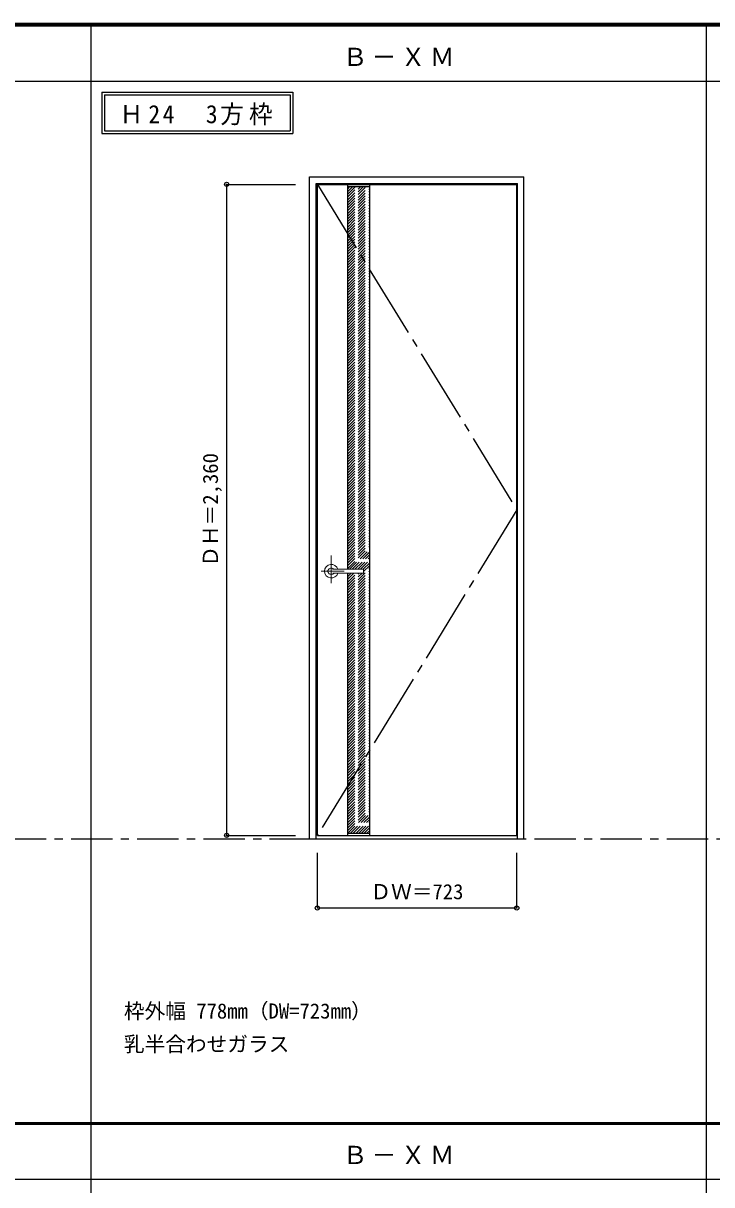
# Model space of a CAD drawing. Units: millimetres, scale not verified. Extents: x -6000 to 5700, y -4307 to 4260.
# Drawn here: x -3503 to -1007, y -36 to 4175 of the extents above; entities that cross this region are included whole.
import ezdxf
from ezdxf.enums import TextEntityAlignment as Align

# ---------------------------------------------------------------- set-up
doc = ezdxf.new("R2010")
doc.units = ezdxf.units.MM
doc.header["$LTSCALE"] = 30
doc.header["$PDMODE"] = 32
doc.header["$PDSIZE"] = 15
for name, pattern in [('CHAIN1', [8, 5, -1, 1, -1]), ('CHAIN2', [12, 9, -1, 1, -1]), ('DASHED1', [1.8, 1.2, -0.6])]:
    doc.linetypes.add(name, pattern=pattern)
for name, color, linetype in [('0-1_通り芯', 7, 'CHAIN1'), ('0-2_扉', 3, 'Continuous'), ('0-3_仕上げ', 3, 'Continuous'), ('0-4_枠', 3, 'Continuous'), ('0-7', 7, 'CHAIN2'), ('0-A_文字', 7, 'Continuous'), ('0-B_寸法', 7, 'Continuous'), ('0-C_ハッチ', 4, 'DASHED1'), ('F-1_枠', 6, 'Continuous')]:
    doc.layers.add(name, color=color, linetype=linetype)
doc.layers.add('0-5_レバー', color=7, linetype='Continuous', lineweight=18)
doc.styles.add('ＭＳ ゴシック', font='')
doc.styles.get('ＭＳ ゴシック').set_extended_font_data('MS Gothic')

msp = doc.modelspace()

# ---------------------------------------------------------------- linework, layer by layer
at = {"layer": '0-1_通り芯'}
msp.add_line((-5490, 1218), (5690, 1218), dxfattribs=at)
at = {"layer": '0-2_扉'}
for p, q in [((-2436.8, 3591), (-1713.8, 3591)), ((-2436.8, 1231), (-2436.8, 3591)), ((-1713.8, 1231), (-1713.8, 3591)), ((-2436.8, 1231), (-1713.8, 1231))]:
    msp.add_line(p, q, dxfattribs=at)
at = {"layer": '0-3_仕上げ'}
for p, q in [((-2326.8, 2195.5), (-2326.8, 3591)), ((-2246.8, 1231), (-2246.8, 3591)), ((-2326.8, 1231), (-2326.8, 2181.5))]:
    msp.add_line(p, q, dxfattribs=at)
at = {"layer": '0-3_仕上げ', "color": 7}
for p, q in [((-2326.8, 3583), (-2246.8, 3583)), ((-2326.8, 1239), (-2246.8, 1239))]:
    msp.add_line(p, q, dxfattribs=at)
at = {"layer": '0-4_枠'}
for p, q in [((-2465.8, 3618), (-1687.8, 3618)), ((-2465.8, 1218), (-2465.8, 3618)), ((-2441.8, 3594), (-1711.8, 3594)), ((-2441.8, 1218), (-2441.8, 3594)), ((-1711.8, 1218), (-1711.8, 3594)), ((-1687.8, 1218), (-1687.8, 3618)), ((-2465.8, 1218), (-1687.8, 1218))]:
    msp.add_line(p, q, dxfattribs=at)
at = {"layer": '0-5_レバー', "color": 4, "linetype": 'CHAIN1'}
for p, q in [((-2386.3, 2244.96), (-2386.3, 2145.11)), ((-2339.5, 2188.5), (-2422.52, 2188.5))]:
    msp.add_line(p, q, dxfattribs=at)
at = {"layer": '0-5_レバー'}
for q in [(-2269.3, 2193.99), (-2269.3, 2183)]:
    msp.add_line((-2269.3, 2188.5), q, dxfattribs=at)
for points in [[(-2376.34, 2195.49), (-2377.11, 2196.28), (-2379.08, 2197.65), (-2381.32, 2198.66), (-2383.76, 2199.29), (-2386.3, 2199.5), (-2388.84, 2199.29), (-2391.27, 2198.66), (-2393.52, 2197.65), (-2395.49, 2196.28), (-2397.11, 2194.61), (-2398.31, 2192.71), (-2399.05, 2190.65), (-2399.3, 2188.5), (-2399.05, 2186.35), (-2398.31, 2184.29), (-2397.11, 2182.39), (-2395.49, 2180.72), (-2393.52, 2179.35), (-2391.27, 2178.34), (-2388.84, 2177.71), (-2386.3, 2177.5), (-2383.76, 2177.71), (-2381.32, 2178.34), (-2379.08, 2179.35), (-2377.11, 2180.72), (-2376.34, 2181.51)], [(-2270.8, 2195.5), (-2280.53, 2195.5), (-2290.71, 2195.5), (-2300.31, 2195.5), (-2309.3, 2195.5), (-2317.71, 2195.5), (-2325.52, 2195.5), (-2332.34, 2195.5), (-2338.64, 2195.5), (-2344.4, 2195.5), (-2349.65, 2195.5), (-2354.44, 2195.5), (-2359.09, 2195.5), (-2363.3, 2195.5), (-2367.05, 2195.5), (-2369.05, 2195.5), (-2370.9, 2195.5), (-2372.91, 2195.49), (-2375.32, 2195.49), (-2376.81, 2195.49), (-2378.35, 2195.49), (-2379.87, 2195.49), (-2380.97, 2195.49), (-2381.43, 2195.49), (-2381.43, 2195.48)], [(-2270.8, 2195.5), (-2279.88, 2195.5), (-2280.28, 2195.5)], [(-2381.28, 2181.51), (-2381.15, 2181.51), (-2380.71, 2181.51), (-2379.99, 2181.51), (-2378.97, 2181.51), (-2377.71, 2181.51), (-2376.36, 2181.51), (-2373.5, 2181.51), (-2370.52, 2181.5), (-2367.5, 2181.5), (-2364.46, 2181.5), (-2361.39, 2181.5), (-2358.31, 2181.5), (-2354.31, 2181.5), (-2349.9, 2181.5), (-2344.93, 2181.5), (-2339.4, 2181.5), (-2333.31, 2181.5), (-2326.66, 2181.5), (-2319.45, 2181.5), (-2310.86, 2181.5), (-2301.6, 2181.5), (-2291.66, 2181.5), (-2281.05, 2181.5), (-2270.8, 2181.5)]]:
    msp.add_lwpolyline(points, dxfattribs=at)
for centre, radius, start, end in [((-2386.3, 2188.5), 24.55, 16.59952, 343.36736), ((-2270.8, 2194), 1.5, 0.00847, 89.9163), ((-2270.8, 2194), 1.5, 360, 90.17419), ((-2270.8, 2183), 1.5, 270.16419, 0), ((-2270.8, 2183), 1.5, 269.91059, 359.99153)]:
    msp.add_arc(centre, radius, start, end, dxfattribs=at)
at = {"layer": '0-7'}
for p, q in [((-2436.8, 3591), (-1713.8, 2411)), ((-1713.8, 2411), (-2436.8, 1231))]:
    msp.add_line(p, q, dxfattribs=at)
at = {"layer": '0-A_文字'}
for p, q in [((-3218.4, 3925), (-3218.4, 3775)), ((-3208.4, 3915), (-3208.4, 3785)), ((-3208.4, 3915), (-2535.78, 3915)), ((-2535.78, 3915), (-2535.78, 3785)), ((-3218.4, 3775), (-2525.78, 3775)), ((-3208.4, 3785), (-2535.78, 3785))]:
    msp.add_line(p, q, dxfattribs=at)
msp.add_lwpolyline([(-3218.4, 3925), (-2525.78, 3925), (-2525.78, 3775)], dxfattribs=at)
at = {"layer": '0-B_寸法', "color": 4}
for p, q in [((-2765.8, 3591), (-2515.8, 3591)), ((-2765.8, 3591), (-2765.8, 1231)), ((-2765.8, 1231), (-2515.8, 1231)), ((-2436.8, 968), (-2436.8, 1168)), ((-1713.8, 968), (-1713.8, 1168)), ((-2436.8, 968), (-1713.8, 968))]:
    msp.add_line(p, q, dxfattribs=at)
at = {"layer": '0-B_寸法'}
for p in [(-2765.8, 3591), (-2765.8, 1231), (-2436.8, 968), (-1713.8, 968)]:
    msp.add_point(p, dxfattribs=at)
at = {"layer": '0-C_ハッチ'}
for p, q in [((-2326.8, 3574.87), (-2318.67, 3583)), ((-2326.8, 3564.97), (-2308.77, 3583)), ((-2326.8, 3555.08), (-2298.87, 3583)), ((-2326.8, 3545.18), (-2288.98, 3583)), ((-2326.8, 3535.28), (-2279.08, 3583)), ((-2326.8, 3525.38), (-2269.18, 3583)), ((-2326.8, 3515.48), (-2259.28, 3583)), ((-2326.8, 3505.58), (-2249.38, 3583)), ((-2326.8, 3495.68), (-2246.8, 3575.68)), ((-2326.8, 3485.78), (-2246.8, 3565.78)), ((-2326.8, 3475.88), (-2246.8, 3555.88)), ((-2326.8, 3465.98), (-2246.8, 3545.98)), ((-2326.8, 3456.08), (-2246.8, 3536.08)), ((-2326.8, 3446.18), (-2246.8, 3526.18)), ((-2326.8, 3436.28), (-2248.1, 3514.98)), ((-2326.8, 3426.38), (-2246.8, 3506.38)), ((-2326.8, 3416.48), (-2246.8, 3496.48)), ((-2326.8, 3406.58), (-2246.8, 3486.58)), ((-2326.8, 3396.68), (-2246.8, 3476.68)), ((-2326.8, 3386.78), (-2246.8, 3466.78)), ((-2326.8, 3376.88), (-2246.8, 3456.88)), ((-2326.8, 3366.99), (-2246.8, 3446.99)), ((-2326.8, 3357.09), (-2246.8, 3437.09)), ((-2326.8, 3347.19), (-2246.8, 3427.19)), ((-2326.8, 3337.29), (-2246.8, 3417.29)), ((-2326.8, 3327.39), (-2246.8, 3407.39)), ((-2326.8, 3317.49), (-2246.8, 3397.49)), ((-2326.8, 3307.59), (-2246.8, 3387.59)), ((-2326.8, 3297.69), (-2246.8, 3377.69)), ((-2326.8, 3287.79), (-2248.1, 3366.49)), ((-2326.8, 3277.89), (-2246.8, 3357.89)), ((-2326.8, 3267.99), (-2246.8, 3347.99)), ((-2326.8, 3258.09), (-2246.8, 3338.09)), ((-2326.8, 3248.19), (-2246.8, 3328.19)), ((-2326.8, 3238.29), (-2246.8, 3318.29)), ((-2326.8, 3228.39), (-2246.8, 3308.39)), ((-2326.8, 3218.49), (-2246.8, 3298.49)), ((-2326.8, 3208.59), (-2246.8, 3288.59)), ((-2326.8, 3198.69), (-2246.8, 3278.69)), ((-2326.8, 3188.79), (-2246.8, 3268.79)), ((-2326.8, 3178.89), (-2246.8, 3258.89)), ((-2326.8, 3169), (-2246.8, 3249)), ((-2326.8, 3159.1), (-2246.8, 3239.1)), ((-2326.8, 3149.2), (-2246.8, 3229.2)), ((-2326.8, 3139.3), (-2248.1, 3218)), ((-2326.8, 3129.4), (-2246.8, 3209.4)), ((-2326.8, 3119.5), (-2246.8, 3199.5)), ((-2326.8, 3109.6), (-2246.8, 3189.6)), ((-2326.8, 3099.7), (-2246.8, 3179.7)), ((-2326.8, 3089.8), (-2246.8, 3169.8)), ((-2326.8, 3079.9), (-2246.8, 3159.9)), ((-2326.8, 3070), (-2246.8, 3150)), ((-2326.8, 3060.1), (-2246.8, 3140.1)), ((-2326.8, 3050.2), (-2246.8, 3130.2)), ((-2326.8, 3040.3), (-2246.8, 3120.3)), ((-2326.8, 3030.4), (-2246.8, 3110.4)), ((-2326.8, 3020.5), (-2246.8, 3100.5)), ((-2326.8, 3010.6), (-2246.8, 3090.6)), ((-2326.8, 3000.7), (-2246.8, 3080.7)), ((-2326.8, 2990.8), (-2246.8, 3070.8)), ((-2326.8, 2980.9), (-2246.8, 3060.9)), ((-2326.8, 2971.01), (-2246.8, 3051.01)), ((-2326.8, 2961.11), (-2246.8, 3041.11)), ((-2326.8, 2951.21), (-2246.8, 3031.21)), ((-2326.8, 2941.31), (-2246.8, 3021.31)), ((-2326.8, 2931.41), (-2246.8, 3011.41)), ((-2326.8, 2921.51), (-2246.8, 3001.51)), ((-2326.8, 2911.61), (-2246.8, 2991.61)), ((-2326.8, 2901.71), (-2246.8, 2981.71)), ((-2326.8, 2891.81), (-2246.8, 2971.81)), ((-2326.8, 2881.91), (-2246.8, 2961.91)), ((-2326.8, 2872.01), (-2246.8, 2952.01)), ((-2326.8, 2862.11), (-2246.8, 2942.11)), ((-2326.8, 2852.21), (-2246.8, 2932.21)), ((-2326.8, 2842.31), (-2246.8, 2922.31)), ((-2326.8, 2832.41), (-2246.8, 2912.41)), ((-2326.8, 2822.51), (-2246.8, 2902.51)), ((-2326.8, 2812.61), (-2246.8, 2892.61)), ((-2326.8, 2802.71), (-2246.8, 2882.71)), ((-2326.8, 2792.81), (-2246.8, 2872.81)), ((-2326.8, 2782.91), (-2246.8, 2862.91)), ((-2326.8, 2773.02), (-2246.8, 2853.02)), ((-2326.8, 2763.12), (-2246.8, 2843.12)), ((-2326.8, 2753.22), (-2246.8, 2833.22)), ((-2326.8, 2743.32), (-2246.8, 2823.32)), ((-2326.8, 2733.42), (-2246.8, 2813.42)), ((-2326.8, 2723.52), (-2246.8, 2803.52)), ((-2326.8, 2713.62), (-2246.8, 2793.62)), ((-2326.8, 2703.72), (-2246.8, 2783.72)), ((-2326.8, 2693.82), (-2246.8, 2773.82)), ((-2326.8, 2683.92), (-2246.8, 2763.92)), ((-2326.8, 2674.02), (-2246.8, 2754.02)), ((-2326.8, 2664.12), (-2246.8, 2744.12)), ((-2326.8, 2654.22), (-2246.8, 2734.22)), ((-2326.8, 2644.32), (-2246.8, 2724.32)), ((-2326.8, 2634.42), (-2246.8, 2714.42)), ((-2326.8, 2624.52), (-2246.8, 2704.52)), ((-2326.8, 2614.62), (-2246.8, 2694.62)), ((-2326.8, 2604.72), (-2246.8, 2684.72)), ((-2326.8, 2594.82), (-2246.8, 2674.82)), ((-2326.8, 2584.92), (-2246.8, 2664.92)), ((-2326.8, 2575.03), (-2246.8, 2655.03)), ((-2326.8, 2565.13), (-2246.8, 2645.13)), ((-2326.8, 2555.23), (-2246.8, 2635.23)), ((-2326.8, 2545.33), (-2246.8, 2625.33)), ((-2326.8, 2535.43), (-2246.8, 2615.43)), ((-2326.8, 2525.53), (-2246.8, 2605.53)), ((-2326.8, 2515.63), (-2246.8, 2595.63)), ((-2326.8, 2505.73), (-2246.8, 2585.73)), ((-2326.8, 2495.83), (-2246.8, 2575.83)), ((-2326.8, 2485.93), (-2246.8, 2565.93)), ((-2326.8, 2476.03), (-2246.8, 2556.03)), ((-2326.8, 2466.13), (-2246.8, 2546.13)), ((-2326.8, 2456.23), (-2246.8, 2536.23)), ((-2326.8, 2446.33), (-2246.8, 2526.33)), ((-2326.8, 2436.43), (-2246.8, 2516.43)), ((-2326.8, 2426.53), (-2246.8, 2506.53)), ((-2326.8, 2416.63), (-2246.8, 2496.63)), ((-2326.8, 2406.73), (-2246.8, 2486.73)), ((-2326.8, 2396.83), (-2246.8, 2476.83)), ((-2326.8, 2386.94), (-2246.8, 2466.94)), ((-2326.8, 2377.04), (-2246.8, 2457.04)), ((-2326.8, 2367.14), (-2246.8, 2447.14)), ((-2326.8, 2357.24), (-2246.8, 2437.24)), ((-2326.8, 2347.34), (-2246.8, 2427.34)), ((-2326.8, 2337.44), (-2246.8, 2417.44)), ((-2326.8, 2327.54), (-2246.8, 2407.54)), ((-2326.8, 2317.64), (-2246.8, 2397.64)), ((-2326.8, 2307.74), (-2246.8, 2387.74)), ((-2326.8, 2297.84), (-2246.8, 2377.84)), ((-2326.8, 2287.94), (-2246.8, 2367.94)), ((-2326.8, 2278.04), (-2246.8, 2358.04)), ((-2326.8, 2268.14), (-2246.8, 2348.14)), ((-2326.8, 2258.24), (-2246.8, 2338.24)), ((-2326.8, 2248.34), (-2246.8, 2328.34)), ((-2326.8, 2238.44), (-2246.8, 2318.44)), ((-2326.8, 2228.54), (-2246.8, 2308.54)), ((-2326.8, 2218.64), (-2246.8, 2298.64)), ((-2326.8, 2208.74), (-2246.8, 2288.74)), ((-2326.8, 2198.84), (-2246.8, 2278.84)), ((-2320.25, 2195.5), (-2246.8, 2268.95)), ((-2310.35, 2195.5), (-2246.8, 2259.05)), ((-2300.45, 2195.5), (-2246.8, 2249.15)), ((-2290.55, 2195.5), (-2246.8, 2239.25)), ((-2326.8, 2119.65), (-2246.8, 2199.65)), ((-2326.8, 2109.75), (-2246.8, 2189.75)), ((-2280.65, 2195.5), (-2246.8, 2229.35)), ((-2270.77, 2195.48), (-2246.8, 2219.45)), ((-2269.3, 2187.05), (-2246.8, 2209.55)), ((-2326.8, 2179.05), (-2324.34, 2181.5)), ((-2326.8, 2169.15), (-2314.44, 2181.5)), ((-2326.8, 2159.25), (-2304.55, 2181.5)), ((-2326.8, 2149.35), (-2294.65, 2181.5)), ((-2326.8, 2139.45), (-2284.75, 2181.5)), ((-2326.8, 2129.55), (-2274.85, 2181.5)), ((-2326.8, 2099.85), (-2246.8, 2179.85)), ((-2326.8, 2089.95), (-2246.8, 2169.95)), ((-2326.8, 2080.05), (-2246.8, 2160.05)), ((-2326.8, 2070.15), (-2246.8, 2150.15)), ((-2326.8, 2060.25), (-2246.8, 2140.25)), ((-2326.8, 2050.35), (-2246.8, 2130.35)), ((-2326.8, 2040.45), (-2246.8, 2120.45)), ((-2326.8, 2030.55), (-2246.8, 2110.55)), ((-2326.8, 2020.65), (-2246.8, 2100.65)), ((-2326.8, 2010.75), (-2246.8, 2090.75)), ((-2326.8, 2000.85), (-2246.8, 2080.85)), ((-2326.8, 1990.96), (-2246.8, 2070.96)), ((-2326.8, 1981.06), (-2246.8, 2061.06)), ((-2326.8, 1971.16), (-2246.8, 2051.16)), ((-2326.8, 1961.26), (-2246.8, 2041.26)), ((-2326.8, 1951.36), (-2246.8, 2031.36)), ((-2326.8, 1941.46), (-2246.8, 2021.46)), ((-2326.8, 1931.56), (-2246.8, 2011.56)), ((-2326.8, 1921.66), (-2246.8, 2001.66)), ((-2326.8, 1911.76), (-2246.8, 1991.76)), ((-2326.8, 1901.86), (-2246.8, 1981.86)), ((-2326.8, 1891.96), (-2246.8, 1971.96)), ((-2326.8, 1882.06), (-2246.8, 1962.06)), ((-2326.8, 1872.16), (-2246.8, 1952.16)), ((-2326.8, 1862.26), (-2246.8, 1942.26)), ((-2326.8, 1852.36), (-2246.8, 1932.36)), ((-2326.8, 1842.46), (-2246.8, 1922.46)), ((-2326.8, 1832.56), (-2246.8, 1912.56)), ((-2326.8, 1822.66), (-2246.8, 1902.66)), ((-2326.8, 1812.76), (-2246.8, 1892.76)), ((-2326.8, 1802.86), (-2246.8, 1882.86)), ((-2326.8, 1792.97), (-2246.8, 1872.97)), ((-2326.8, 1783.07), (-2246.8, 1863.07)), ((-2326.8, 1773.17), (-2246.8, 1853.17)), ((-2326.8, 1763.27), (-2246.8, 1843.27)), ((-2326.8, 1753.37), (-2246.8, 1833.37)), ((-2326.8, 1743.47), (-2246.8, 1823.47)), ((-2326.8, 1733.57), (-2246.8, 1813.57)), ((-2326.8, 1723.67), (-2246.8, 1803.67)), ((-2326.8, 1713.77), (-2246.8, 1793.77)), ((-2326.8, 1703.87), (-2246.8, 1783.87)), ((-2326.8, 1693.97), (-2246.8, 1773.97)), ((-2326.8, 1684.07), (-2246.8, 1764.07)), ((-2326.8, 1674.17), (-2246.8, 1754.17)), ((-2326.8, 1664.27), (-2246.8, 1744.27)), ((-2326.8, 1654.37), (-2246.8, 1734.37)), ((-2326.8, 1644.47), (-2246.8, 1724.47)), ((-2326.8, 1634.57), (-2246.8, 1714.57)), ((-2326.8, 1624.67), (-2246.8, 1704.67)), ((-2326.8, 1614.77), (-2246.8, 1694.77)), ((-2326.8, 1604.87), (-2246.8, 1684.87)), ((-2326.8, 1594.98), (-2246.8, 1674.98)), ((-2326.8, 1585.08), (-2246.8, 1665.08)), ((-2326.8, 1575.18), (-2246.8, 1655.18)), ((-2326.8, 1565.28), (-2246.8, 1645.28)), ((-2326.8, 1555.38), (-2246.8, 1635.38)), ((-2326.8, 1545.48), (-2246.8, 1625.48)), ((-2326.8, 1535.58), (-2246.8, 1615.58)), ((-2326.8, 1525.68), (-2246.8, 1605.68)), ((-2326.8, 1515.78), (-2246.8, 1595.78)), ((-2326.8, 1505.88), (-2246.8, 1585.88)), ((-2326.8, 1495.98), (-2246.8, 1575.98)), ((-2326.8, 1486.08), (-2246.8, 1566.08)), ((-2326.8, 1476.18), (-2246.8, 1556.18)), ((-2326.8, 1466.28), (-2246.8, 1546.28)), ((-2326.8, 1456.38), (-2246.8, 1536.38)), ((-2326.8, 1446.48), (-2246.8, 1526.48)), ((-2326.8, 1436.58), (-2246.8, 1516.58)), ((-2326.8, 1426.68), (-2246.8, 1506.68)), ((-2326.8, 1416.78), (-2246.8, 1496.78)), ((-2326.8, 1406.89), (-2246.8, 1486.89)), ((-2326.8, 1396.99), (-2246.8, 1476.99)), ((-2326.8, 1387.09), (-2246.8, 1467.09)), ((-2326.8, 1377.19), (-2246.8, 1457.19)), ((-2326.8, 1367.29), (-2246.8, 1447.29)), ((-2326.8, 1357.39), (-2246.8, 1437.39)), ((-2326.8, 1347.49), (-2246.8, 1427.49)), ((-2326.8, 1337.59), (-2246.8, 1417.59)), ((-2326.8, 1327.69), (-2246.8, 1407.69)), ((-2326.8, 1317.79), (-2246.8, 1397.79)), ((-2326.8, 1307.89), (-2246.8, 1387.89)), ((-2326.8, 1297.99), (-2246.8, 1377.99)), ((-2326.8, 1288.09), (-2246.8, 1368.09)), ((-2326.8, 1278.19), (-2246.8, 1358.19)), ((-2326.8, 1268.29), (-2246.8, 1348.29)), ((-2326.8, 1258.39), (-2246.8, 1338.39)), ((-2326.8, 1248.49), (-2246.8, 1328.49)), ((-2326.39, 1239), (-2246.8, 1318.59)), ((-2316.49, 1239), (-2246.8, 1308.69)), ((-2306.59, 1239), (-2246.8, 1298.79)), ((-2296.69, 1239), (-2246.8, 1288.9)), ((-2286.8, 1239), (-2246.8, 1279)), ((-2276.9, 1239), (-2246.8, 1269.1)), ((-2267, 1239), (-2246.8, 1259.2)), ((-2257.1, 1239), (-2246.8, 1249.3)), ((-2247.2, 1239), (-2246.8, 1239.4))]:
    msp.add_line(p, q, dxfattribs=at)
at = {"layer": 'F-1_枠'}
for p, q in [((-6000, 4175), (5700, 4175)), ((-6000, 4170), (5700, 4170)), ((-3258.4, 4175), (-3258.4, -3790)), ((-1026.8, 4175), (-1026.8, -3790)), ((-6000, 4165), (5700, 4165)), ((-6000, 3965), (5700, 3965)), ((-6000, 190.5), (5700, 190.5)), ((-6000, 187.5), (5700, 187.5)), ((-6000, 184.5), (5700, 184.5)), ((-6000, -15.5), (5700, -15.5))]:
    msp.add_line(p, q, dxfattribs=at)

# ---------------------------------------------------------------- texts
at = {"layer": '0-A_文字', "style": 'ＭＳ ゴシック'}
for s, p in [('枠外幅 778mm（DW=723mm）', (-3138.4, 550.5)), ('乳半合わせガラス', (-3138.4, 430.5))]:
    msp.add_text(s, height=54.99, dxfattribs=at).set_placement(p, align=Align.BOTTOM_LEFT)
at = {"layer": '0-A_文字', "char_height": 65.98, "attachment_point": 7, "style": 'ＭＳ ゴシック'}
for s, insert in [('\\T1.17;Ｂ－ＸＭ', (-2345.1, 4020)), ('\\T1.22;\\W0.95;Ｈ24\u30003方枠', (-3153.74, 3805)), ('\\T1.17;Ｂ－ＸＭ', (-2345.1, 39.5))]:
    msp.add_mtext(s, dxfattribs=dict(at, insert=insert))
at = {"layer": '0-B_寸法', "style": 'ＭＳ ゴシック'}
msp.add_text('ＤＨ＝2,360', height=54.99, rotation=90, dxfattribs=at).set_placement((-2780.8, 2204.75), align=Align.BOTTOM_LEFT)
msp.add_text('ＤＷ＝723', height=54.99, dxfattribs=at).set_placement((-2244.55, 983), align=Align.BOTTOM_LEFT)

doc.saveas('drawing.dxf')
